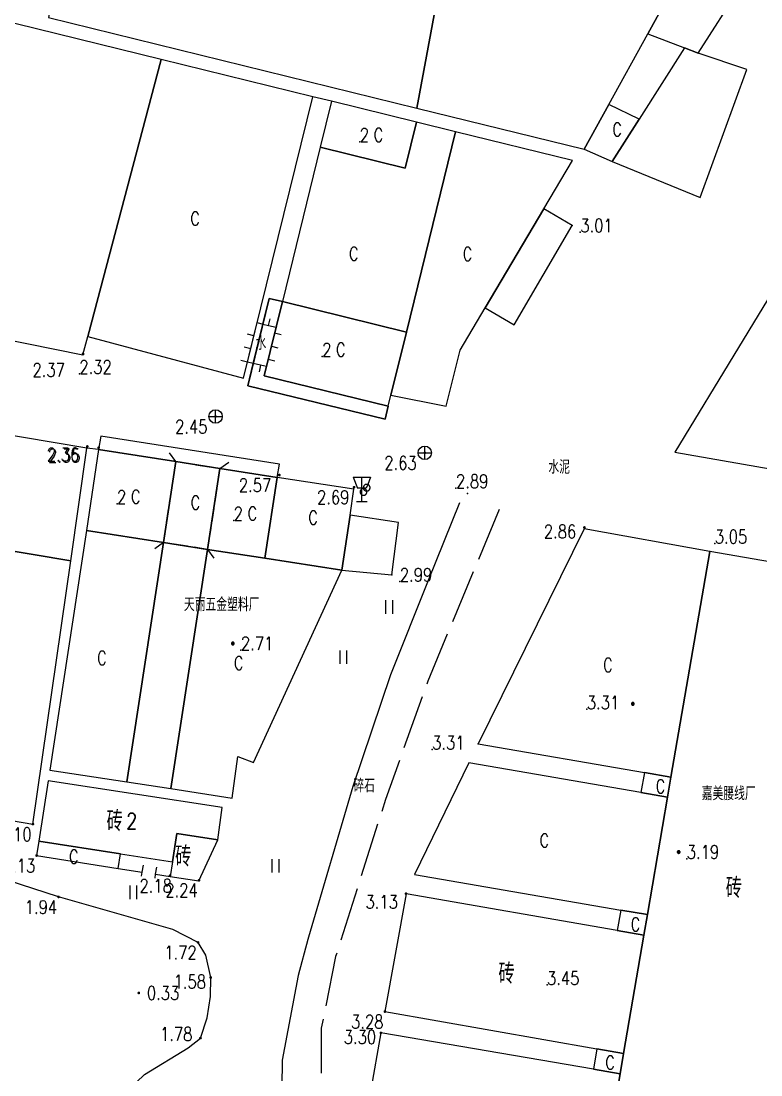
# Model space of a CAD drawing. Extents: x 500064 to 501389, y 2542464 to 2545400.
# Drawn here: x 501086.7 to 501141.5, y 2543146.3 to 2543224.3 of the extents above; entities that cross this region are included whole.
import ezdxf
from ezdxf.enums import TextEntityAlignment as Align

# ---------------------------------------------------------------- set-up
doc = ezdxf.new("R2010")
doc.units = 0
doc.header["$LTSCALE"] = 0.5
doc.linetypes.add('CENTER', pattern=[50.8, 31.75, -6.35, 6.35, -6.35])
doc.layers.get('0').update_dxf_attribs({"linetype": 'CONTINUOUS', "lineweight": 5})
doc.layers.add('GCD', color=8, linetype='CONTINUOUS')
doc.layers.add('地形图', color=8, linetype='CONTINUOUS')
doc.styles.add('HZ', font='romans.shx', dxfattribs={"width": 0.8, "bigfont": 'hztxt.shx'})
doc.linetypes.add('10421', pattern='A,2,[150,AAA.SHX,S=1,R=0,X=0,Y=1],1e-11', length=2)

# ---------------------------------------------------------------- blocks, each defined once
blk = doc.blocks.new('GC200')
at = {"linetype": 'Continuous', "const_width": 0.2, "flags": 128}
blk.add_lwpolyline([(-0.1, 0, 1), (0.1, 0, 1)], format="xyb", close=True, dxfattribs=at)
blk = doc.blocks.new('gc121')
for p, q in [((-0.5, -1), (-0.5, 1)), ((0.5, -1), (0.5, 1))]:
    blk.add_line(p, q)
blk = doc.blocks.new('gc043')
for p, q in [((-1, 0), (1, 0)), ((0, -1), (0, 1))]:
    blk.add_line(p, q)
blk.add_circle((0, 0), 1)

msp = doc.modelspace()

# ---------------------------------------------------------------- linework, layer by layer
at = {"layer": '地形图'}
for points in [[(501093.147, 2543247.7), (501093.139, 2543247.66), (501091.067, 2543236.92), (501090.128, 2543232.054), (501088.691, 2543224.602), (501115.978, 2543217.892), (501120.569, 2543242.607), (501102.872, 2543245.893)], [(501120.569, 2543242.607), (501115.978, 2543217.892), (501128.388, 2543214.84), (501130.207, 2543218.147), (501133.097, 2543223.402), (501138.041, 2543232.39), (501138.337, 2543233.86), (501139.108, 2543237.68), (501139.398, 2543239.11)], [(501141.797, 2543233.27), (501138.337, 2543233.86), (501138.041, 2543232.39), (501133.097, 2543223.402), (501135.821, 2543222.359), (501136.838, 2543221.97), (501139.978, 2543226.88)], [(501070.803, 2543227.95), (501065.517, 2543208.06), (501064.757, 2543205.2), (501085.017, 2543201.07), (501084.977, 2543200.88), (501091.238, 2543199.62), (501091.596, 2543200.969), (501097.05, 2543221.495)], [(501136.838, 2543221.97), (501135.821, 2543222.359), (501132.454, 2543217.072), (501130.458, 2543213.938), (501136.985, 2543211.274), (501140.437, 2543220.75)], [(501091.596, 2543200.969), (501103.148, 2543197.9), (501108.271, 2543218.736), (501097.05, 2543221.495)], [(501108.829, 2543214.994), (501115.112, 2543213.449), (501115.948, 2543216.848), (501109.665, 2543218.393)], [(501132.454, 2543217.072), (501130.207, 2543218.147), (501128.388, 2543214.84), (501130.458, 2543213.938)], [(501115.948, 2543216.848), (501115.112, 2543213.449), (501108.829, 2543214.994), (501106.019, 2543203.566), (501115.216, 2543201.304), (501118.862, 2543216.131)], [(501151.888, 2543217.05), (501150.308, 2543217.45), (501148.595, 2543214.63), (501144.524, 2543207.925), (501135.108, 2543192.42), (501147.258, 2543190.3), (501151.266, 2543213.46)], [(501118.862, 2543216.131), (501115.216, 2543201.304), (501114.07, 2543196.642), (501118.168, 2543195.82), (501119.2, 2543199.96), (501121.06, 2543203.098), (501125.407, 2543210.43), (501127.524, 2543214.001)], [(501121.06, 2543203.098), (501123.191, 2543201.834), (501127.498, 2543209.191), (501125.407, 2543210.43)], [(501113.868, 2543195.82), (501104.668, 2543198.07), (501106.019, 2543203.566), (501105.048, 2543203.805), (501103.457, 2543197.336), (501113.63, 2543194.848)], [(501106.019, 2543203.566), (501104.668, 2543198.07), (501113.868, 2543195.82), (501114.07, 2543196.642), (501115.216, 2543201.304)], [(501073.427, 2543187.22), (501090.343, 2543184.377), (501091.538, 2543192.71), (501074.647, 2543195.55)], [(501098.139, 2543191.719), (501101.4, 2543191.212), (501105.648, 2543190.551), (501105.802, 2543191.539), (501092.561, 2543193.598), (501092.408, 2543192.61)], [(501098.139, 2543191.719), (501092.408, 2543192.61), (501091.518, 2543186.61), (501097.207, 2543185.725)], [(501101.4, 2543191.212), (501098.139, 2543191.719), (501097.207, 2543185.725), (501100.468, 2543185.218)], [(501105.648, 2543190.551), (501101.4, 2543191.212), (501100.468, 2543185.218), (501104.717, 2543184.558)], [(501111.033, 2543187.751), (501111.318, 2543189.67), (501105.648, 2543190.551), (501104.717, 2543184.558), (501110.428, 2543183.67)], [(501114.635, 2543187.216), (501111.033, 2543187.751), (501110.428, 2543183.67), (501114.126, 2543183.33)], [(501091.518, 2543186.61), (501088.789, 2543168.87), (501094.505, 2543167.999), (501097.207, 2543185.725)], [(501132.846, 2543168.696), (501134.817, 2543168.357), (501137.686, 2543185.051), (501128.392, 2543186.748), (501120.53, 2543170.813)], [(501100.468, 2543185.218), (501097.207, 2543185.725), (501094.505, 2543167.999), (501097.767, 2543167.502)], [(501100.468, 2543185.218), (501097.767, 2543167.502), (501102.308, 2543166.81), (501102.718, 2543169.88), (501103.888, 2543169.43), (501110.428, 2543183.67), (501104.717, 2543184.558)], [(501132.591, 2543167.215), (501119.833, 2543169.408), (501115.812, 2543161.142), (501131.095, 2543158.515), (501133.066, 2543158.176), (501134.562, 2543166.876)], [(501134.817, 2543168.357), (501132.846, 2543168.696), (501132.591, 2543167.215), (501134.562, 2543166.876)], [(501087.986, 2543163.608), (501087.813, 2543162.553), (501093.862, 2543161.584), (501094.03, 2543162.678)], [(501133.066, 2543158.176), (501131.095, 2543158.515), (501130.833, 2543156.989), (501132.804, 2543156.65)], [(501131.301, 2543147.904), (501129.33, 2543148.242), (501129.071, 2543146.736), (501131.042, 2543146.397)]]:
    msp.add_lwpolyline(points, close=True, dxfattribs=at)
for points in [[(501109.665, 2543218.393), (501108.271, 2543218.736)], [(501108.829, 2543214.994), (501115.112, 2543213.449), (501115.948, 2543216.848)], [(501113.868, 2543195.82), (501113.63, 2543194.848), (501103.457, 2543197.336), (501103.863, 2543198.989), (501104.58, 2543201.902), (501105.048, 2543203.805), (501106.019, 2543203.566)], [(501106.019, 2543203.566), (501115.222, 2543201.303)], [(501104.835, 2543198.75), (501104.412, 2543198.854), (501103.863, 2543198.989), (501103.441, 2543199.092), (501103.68, 2543200.063), (501103.919, 2543201.035), (501104.157, 2543202.006), (501104.58, 2543201.902), (501105.003, 2543201.798), (501105.551, 2543201.663), (501105.447, 2543201.24), (501105.208, 2543200.269), (501104.97, 2543199.298), (501104.835, 2543198.75)], [(501105.003, 2543201.798), (501105.122, 2543202.283)], [(501105.447, 2543201.24), (501105.933, 2543201.121)], [(501103.919, 2543201.035), (501103.433, 2543201.154)], [(501103.68, 2543200.063), (501103.194, 2543200.183)], [(501105.208, 2543200.269), (501105.694, 2543200.15)], [(501103.441, 2543199.092), (501102.955, 2543199.212)], [(501104.412, 2543198.854), (501104.293, 2543198.368)], [(501104.97, 2543199.298), (501105.455, 2543199.179)], [(501105.648, 2543190.551), (501105.802, 2543191.539), (501092.561, 2543193.598), (501092.408, 2543192.61)], [(501092.408, 2543192.61), (501091.538, 2543192.71)], [(501098.139, 2543191.719), (501097.667, 2543192.365)], [(501097.898, 2543190.172), (501098.052, 2543191.16)], [(501098.129, 2543191.654), (501098.139, 2543191.719)], [(501098.139, 2543191.719), (501099.127, 2543191.566)], [(501099.621, 2543191.49), (501100.609, 2543191.336)], [(501101.103, 2543191.259), (501101.4, 2543191.212)], [(501101.4, 2543191.212), (501101.247, 2543190.225)], [(501101.4, 2543191.212), (501102.045, 2543191.684)], [(501105.648, 2543190.551), (501104.717, 2543184.558)], [(501111.263, 2543190.559), (501111.588, 2543189.759)], [(501111.263, 2543190.559), (501111.913, 2543190.559), (501112.563, 2543190.559)], [(501111.913, 2543188.759), (501111.913, 2543189.259), (501111.913, 2543189.694), (501111.913, 2543189.759), (501111.913, 2543190.559)], [(501112.563, 2543190.559), (501112.345, 2543190.023), (501112.238, 2543189.759)], [(501097.668, 2543188.689), (501097.822, 2543189.678)], [(501101.171, 2543189.731), (501101.017, 2543188.743)], [(501111.913, 2543189.759), (501111.588, 2543189.759)], [(501112.036, 2543189.226), (501112.051, 2543189.227), (501112.067, 2543189.228), (501112.082, 2543189.231), (501112.098, 2543189.234), (501112.113, 2543189.239), (501112.128, 2543189.244), (501112.142, 2543189.25), (501112.156, 2543189.257), (501112.17, 2543189.265), (501112.183, 2543189.274), (501112.195, 2543189.284), (501112.207, 2543189.294), (501112.218, 2543189.305), (501112.228, 2543189.317), (501112.238, 2543189.329), (501112.247, 2543189.342), (501112.255, 2543189.356), (501112.262, 2543189.37), (501112.268, 2543189.384), (501112.273, 2543189.399), (501112.278, 2543189.414), (501112.281, 2543189.429), (501112.284, 2543189.445), (501112.285, 2543189.461), (501112.286, 2543189.476), (501112.285, 2543189.492), (501112.284, 2543189.508), (501112.281, 2543189.523), (501112.279, 2543189.535), (501112.278, 2543189.539), (501112.273, 2543189.554), (501112.268, 2543189.568), (501112.262, 2543189.583), (501112.255, 2543189.597), (501112.247, 2543189.61), (501112.238, 2543189.623), (501112.228, 2543189.636), (501112.218, 2543189.647), (501112.207, 2543189.659), (501112.195, 2543189.669), (501112.183, 2543189.679), (501112.17, 2543189.687), (501112.156, 2543189.695), (501112.142, 2543189.703), (501112.128, 2543189.709), (501112.113, 2543189.714), (501112.098, 2543189.718), (501112.082, 2543189.722), (501112.067, 2543189.724), (501112.051, 2543189.726), (501112.036, 2543189.726), (501112.027, 2543189.726), (501112.02, 2543189.726), (501112.004, 2543189.724), (501111.989, 2543189.722), (501111.973, 2543189.718), (501111.958, 2543189.714), (501111.944, 2543189.709), (501111.929, 2543189.703), (501111.915, 2543189.695), (501111.913, 2543189.694), (501111.902, 2543189.687), (501111.889, 2543189.679), (501111.876, 2543189.669), (501111.864, 2543189.659), (501111.853, 2543189.647), (501111.843, 2543189.636), (501111.833, 2543189.623), (501111.825, 2543189.61), (501111.817, 2543189.597), (501111.809, 2543189.583), (501111.803, 2543189.568), (501111.798, 2543189.554), (501111.793, 2543189.539), (501111.79, 2543189.523), (501111.788, 2543189.508), (501111.786, 2543189.492), (501111.786, 2543189.476), (501111.786, 2543189.461), (501111.788, 2543189.445), (501111.79, 2543189.429), (501111.793, 2543189.414), (501111.798, 2543189.399), (501111.803, 2543189.384), (501111.809, 2543189.37), (501111.817, 2543189.356), (501111.825, 2543189.342), (501111.833, 2543189.329), (501111.843, 2543189.317), (501111.853, 2543189.305), (501111.864, 2543189.294), (501111.876, 2543189.284), (501111.889, 2543189.274), (501111.902, 2543189.265), (501111.913, 2543189.259), (501111.915, 2543189.257), (501111.929, 2543189.25), (501111.944, 2543189.244), (501111.958, 2543189.239), (501111.973, 2543189.234), (501111.989, 2543189.231), (501112.004, 2543189.228), (501112.02, 2543189.227), (501112.036, 2543189.226)], [(501112.238, 2543189.759), (501112.022, 2543189.759), (501111.913, 2543189.759)], [(501112.27, 2543189.535), (501112.279, 2543189.535), (501112.286, 2543189.535), (501112.302, 2543189.537), (501112.317, 2543189.539), (501112.332, 2543189.542), (501112.348, 2543189.547), (501112.362, 2543189.552), (501112.377, 2543189.558), (501112.391, 2543189.566), (501112.404, 2543189.574), (501112.417, 2543189.582), (501112.43, 2543189.592), (501112.441, 2543189.602), (501112.453, 2543189.613), (501112.463, 2543189.625), (501112.473, 2543189.638), (501112.481, 2543189.651), (501112.489, 2543189.664), (501112.496, 2543189.678), (501112.503, 2543189.693), (501112.508, 2543189.707), (501112.512, 2543189.722), (501112.516, 2543189.738), (501112.518, 2543189.753), (501112.52, 2543189.769), (501112.52, 2543189.785), (501112.52, 2543189.8), (501112.518, 2543189.816), (501112.516, 2543189.831), (501112.512, 2543189.847), (501112.508, 2543189.862), (501112.503, 2543189.877), (501112.496, 2543189.891), (501112.489, 2543189.905), (501112.481, 2543189.919), (501112.473, 2543189.932), (501112.463, 2543189.944), (501112.453, 2543189.956), (501112.441, 2543189.967), (501112.43, 2543189.977), (501112.417, 2543189.987), (501112.404, 2543189.996), (501112.391, 2543190.004), (501112.377, 2543190.011), (501112.362, 2543190.017), (501112.348, 2543190.022), (501112.345, 2543190.023), (501112.332, 2543190.027), (501112.317, 2543190.03), (501112.302, 2543190.033), (501112.286, 2543190.034), (501112.27, 2543190.035), (501112.255, 2543190.034), (501112.239, 2543190.033), (501112.223, 2543190.03), (501112.208, 2543190.027), (501112.193, 2543190.022), (501112.178, 2543190.017), (501112.164, 2543190.011), (501112.15, 2543190.004), (501112.136, 2543189.996), (501112.123, 2543189.987), (501112.111, 2543189.977), (501112.099, 2543189.967), (501112.088, 2543189.956), (501112.078, 2543189.944), (501112.068, 2543189.932), (501112.059, 2543189.919), (501112.051, 2543189.905), (501112.044, 2543189.891), (501112.038, 2543189.877), (501112.033, 2543189.862), (501112.028, 2543189.847), (501112.025, 2543189.831), (501112.022, 2543189.816), (501112.021, 2543189.8), (501112.02, 2543189.785), (501112.021, 2543189.769), (501112.022, 2543189.759), (501112.022, 2543189.753), (501112.025, 2543189.738), (501112.027, 2543189.726), (501112.028, 2543189.722), (501112.033, 2543189.707), (501112.038, 2543189.693), (501112.044, 2543189.678), (501112.051, 2543189.664), (501112.059, 2543189.651), (501112.068, 2543189.638), (501112.078, 2543189.625), (501112.088, 2543189.613), (501112.099, 2543189.602), (501112.111, 2543189.592), (501112.123, 2543189.582), (501112.136, 2543189.574), (501112.15, 2543189.566), (501112.164, 2543189.558), (501112.178, 2543189.552), (501112.193, 2543189.547), (501112.208, 2543189.542), (501112.223, 2543189.539), (501112.239, 2543189.537), (501112.255, 2543189.535), (501112.27, 2543189.535)], [(501111.513, 2543188.759), (501111.913, 2543188.759), (501112.313, 2543188.759)], [(501097.437, 2543187.207), (501097.591, 2543188.195)], [(501100.94, 2543188.249), (501100.786, 2543187.26)], [(501119.134, 2543188.666), (501116.834, 2543182.926), (501114.027, 2543175.922), (501111.252, 2543167.668), (501107.964, 2543156.51), (501107.916, 2543156.346), (501107.183, 2543153.666), (501106.011, 2543147.404), (501105.959, 2543143.424), (501106.362, 2543141.607), (501107.021, 2543139.291), (501108.812, 2543136.869), (501111.968, 2543134.844), (501122.668, 2543131.88), (501134.828, 2543128.628), (501146.116, 2543126.136), (501148.505, 2543125.347), (501151.882, 2543124.233), (501156.084, 2543122.057), (501157.959, 2543119.719)], [(501122.09, 2543188.168), (501120.551, 2543184.477)], [(501097.207, 2543185.725), (501097.361, 2543186.713)], [(501100.71, 2543186.766), (501100.556, 2543185.778)], [(501097.207, 2543185.725), (501096.561, 2543185.253)], [(501097.505, 2543185.679), (501097.207, 2543185.725)], [(501098.987, 2543185.448), (501097.999, 2543185.602)], [(501100.468, 2543185.218), (501099.481, 2543185.372)], [(501100.468, 2543185.218), (501100.94, 2543184.572)], [(501100.479, 2543185.284), (501100.469, 2543185.22)], [(501120.166, 2543183.554), (501118.626, 2543179.863)], [(501113.697, 2543180.458), (501113.697, 2543181.458)], [(501114.197, 2543180.458), (501114.197, 2543181.458)], [(501118.241, 2543178.94), (501116.795, 2543175.473), (501116.714, 2543175.243)], [(501102.352, 2543178.149), (501102.363, 2543178.149), (501102.373, 2543178.151), (501102.383, 2543178.154), (501102.393, 2543178.157), (501102.402, 2543178.162), (501102.411, 2543178.168), (501102.419, 2543178.174), (501102.427, 2543178.182), (501102.433, 2543178.19), (501102.436, 2543178.195), (501102.439, 2543178.199), (501102.444, 2543178.208), (501102.447, 2543178.218), (501102.45, 2543178.228), (501102.452, 2543178.238), (501102.452, 2543178.249), (501102.452, 2543178.259), (501102.45, 2543178.27), (501102.447, 2543178.28), (501102.444, 2543178.289), (501102.44, 2543178.296), (501102.439, 2543178.299), (501102.433, 2543178.308), (501102.427, 2543178.316), (501102.419, 2543178.323), (501102.411, 2543178.33), (501102.402, 2543178.335), (501102.401, 2543178.336), (501102.393, 2543178.34), (501102.383, 2543178.344), (501102.373, 2543178.347), (501102.363, 2543178.348), (501102.352, 2543178.349), (501102.342, 2543178.348), (501102.332, 2543178.347), (501102.321, 2543178.344), (501102.312, 2543178.34), (501102.302, 2543178.335), (501102.294, 2543178.33), (501102.285, 2543178.323), (501102.278, 2543178.316), (501102.271, 2543178.308), (501102.268, 2543178.303), (501102.266, 2543178.299), (501102.261, 2543178.289), (501102.257, 2543178.28), (501102.255, 2543178.27), (501102.253, 2543178.259), (501102.252, 2543178.249), (501102.253, 2543178.238), (501102.255, 2543178.228), (501102.257, 2543178.218), (501102.261, 2543178.208), (501102.264, 2543178.202), (501102.266, 2543178.199), (501102.271, 2543178.19), (501102.278, 2543178.182), (501102.285, 2543178.174), (501102.294, 2543178.168), (501102.302, 2543178.162), (501102.304, 2543178.162), (501102.312, 2543178.157), (501102.321, 2543178.154), (501102.332, 2543178.151), (501102.342, 2543178.149), (501102.352, 2543178.149)], [(501102.304, 2543178.162), (501102.436, 2543178.195), (501102.439, 2543178.199), (501102.266, 2543178.199), (501102.264, 2543178.202), (501102.452, 2543178.249), (501102.252, 2543178.249), (501102.44, 2543178.296), (501102.439, 2543178.299), (501102.266, 2543178.299), (501102.268, 2543178.303), (501102.401, 2543178.336)], [(501116.377, 2543174.302), (501115.032, 2543170.535)], [(501131.991, 2543173.684), (501132.002, 2543173.685), (501132.012, 2543173.687), (501132.022, 2543173.689), (501132.032, 2543173.693), (501132.041, 2543173.698), (501132.05, 2543173.703), (501132.058, 2543173.71), (501132.066, 2543173.717), (501132.072, 2543173.726), (501132.075, 2543173.731), (501132.078, 2543173.734), (501132.083, 2543173.744), (501132.086, 2543173.753), (501132.089, 2543173.764), (501132.091, 2543173.774), (501132.091, 2543173.784), (501132.091, 2543173.795), (501132.089, 2543173.805), (501132.086, 2543173.815), (501132.083, 2543173.825), (501132.079, 2543173.831), (501132.078, 2543173.834), (501132.072, 2543173.843), (501132.066, 2543173.851), (501132.058, 2543173.859), (501132.05, 2543173.865), (501132.041, 2543173.871), (501132.04, 2543173.872), (501132.032, 2543173.876), (501132.022, 2543173.879), (501132.012, 2543173.882), (501132.002, 2543173.884), (501131.991, 2543173.884), (501131.981, 2543173.884), (501131.971, 2543173.882), (501131.96, 2543173.879), (501131.951, 2543173.876), (501131.941, 2543173.871), (501131.933, 2543173.865), (501131.924, 2543173.859), (501131.917, 2543173.851), (501131.91, 2543173.843), (501131.907, 2543173.838), (501131.905, 2543173.834), (501131.9, 2543173.825), (501131.896, 2543173.815), (501131.894, 2543173.805), (501131.892, 2543173.795), (501131.891, 2543173.784), (501131.892, 2543173.774), (501131.894, 2543173.764), (501131.896, 2543173.753), (501131.9, 2543173.744), (501131.903, 2543173.737), (501131.905, 2543173.734), (501131.91, 2543173.726), (501131.917, 2543173.717), (501131.924, 2543173.71), (501131.933, 2543173.703), (501131.941, 2543173.698), (501131.943, 2543173.697), (501131.951, 2543173.693), (501131.96, 2543173.689), (501131.971, 2543173.687), (501131.981, 2543173.685), (501131.991, 2543173.684)], [(501131.943, 2543173.697), (501132.075, 2543173.731), (501132.078, 2543173.734), (501131.905, 2543173.734), (501131.903, 2543173.737), (501132.091, 2543173.784), (501131.891, 2543173.784), (501132.079, 2543173.831), (501132.078, 2543173.834), (501131.905, 2543173.834), (501131.907, 2543173.838), (501132.04, 2543173.872)], [(501114.696, 2543169.593), (501113.66, 2543166.695), (501113.381, 2543165.814)], [(501113.078, 2543164.862), (501111.866, 2543161.05)], [(501135.387, 2543162.711), (501135.398, 2543162.711), (501135.408, 2543162.713), (501135.418, 2543162.716), (501135.428, 2543162.72), (501135.437, 2543162.724), (501135.446, 2543162.73), (501135.454, 2543162.737), (501135.461, 2543162.744), (501135.468, 2543162.752), (501135.471, 2543162.757), (501135.474, 2543162.761), (501135.478, 2543162.77), (501135.482, 2543162.78), (501135.485, 2543162.79), (501135.487, 2543162.8), (501135.487, 2543162.811), (501135.487, 2543162.821), (501135.485, 2543162.832), (501135.482, 2543162.842), (501135.478, 2543162.852), (501135.475, 2543162.858), (501135.474, 2543162.861), (501135.468, 2543162.87), (501135.461, 2543162.878), (501135.454, 2543162.885), (501135.446, 2543162.892), (501135.437, 2543162.897), (501135.436, 2543162.898), (501135.428, 2543162.902), (501135.418, 2543162.906), (501135.408, 2543162.909), (501135.398, 2543162.91), (501135.387, 2543162.911), (501135.377, 2543162.91), (501135.366, 2543162.909), (501135.356, 2543162.906), (501135.346, 2543162.902), (501135.337, 2543162.897), (501135.328, 2543162.892), (501135.32, 2543162.885), (501135.313, 2543162.878), (501135.306, 2543162.87), (501135.303, 2543162.865), (501135.3, 2543162.861), (501135.296, 2543162.852), (501135.292, 2543162.842), (501135.289, 2543162.832), (501135.288, 2543162.821), (501135.287, 2543162.811), (501135.288, 2543162.8), (501135.289, 2543162.79), (501135.292, 2543162.78), (501135.296, 2543162.77), (501135.299, 2543162.764), (501135.3, 2543162.761), (501135.306, 2543162.752), (501135.313, 2543162.744), (501135.32, 2543162.737), (501135.328, 2543162.73), (501135.337, 2543162.724), (501135.338, 2543162.724), (501135.346, 2543162.72), (501135.356, 2543162.716), (501135.366, 2543162.713), (501135.377, 2543162.711), (501135.387, 2543162.711)], [(501135.338, 2543162.724), (501135.471, 2543162.757), (501135.474, 2543162.761), (501135.3, 2543162.761), (501135.299, 2543162.764), (501135.487, 2543162.811), (501135.287, 2543162.811), (501135.475, 2543162.858), (501135.474, 2543162.861), (501135.3, 2543162.861), (501135.303, 2543162.865), (501135.436, 2543162.898)], [(501093.862, 2543161.584), (501095.641, 2543161.314)], [(501095.596, 2543161.018), (501095.641, 2543161.314), (501095.722, 2543161.848)], [(501096.585, 2543160.868), (501096.63, 2543161.164), (501096.711, 2543161.698)], [(501096.63, 2543161.164), (501097.718, 2543161)], [(501111.563, 2543160.097), (501110.35, 2543156.285)], [(501110.047, 2543155.332), (501109.967, 2543155.081), (501109.233, 2543151.415)], [(501109.036, 2543150.435), (501108.903, 2543149.775), (501108.901, 2543146.446)]]:
    msp.add_lwpolyline(points, dxfattribs=at)
at = {"layer": '地形图', "linetype": 'Continuous'}
for points in [[(501090.343, 2543184.377), (501073.427, 2543187.22), (501072.407, 2543180.3), (501071.221, 2543171.769), (501070.658, 2543167.767), (501087.541, 2543164.876)], [(501137.686, 2543185.051), (501134.817, 2543168.357), (501134.562, 2543166.876), (501133.066, 2543158.176), (501132.804, 2543156.65), (501131.301, 2543147.904), (501131.042, 2543146.397), (501129.546, 2543137.618), (501142.577, 2543135.322), (501145.569, 2543153.208), (501150.548, 2543182.84)], [(501087.986, 2543163.608), (501094.03, 2543162.678), (501097.884, 2543162.085), (501098.208, 2543164.186), (501101.238, 2543163.72), (501101.568, 2543166.11), (501088.669, 2543168.094)], [(501101.238, 2543163.72), (501098.208, 2543164.186), (501097.884, 2543162.085), (501097.718, 2543161), (501099.838, 2543160.68)], [(501130.833, 2543156.989), (501115.184, 2543159.722), (501113.616, 2543150.994), (501129.33, 2543148.242), (501131.301, 2543147.904), (501132.804, 2543156.65)], [(501129.071, 2543146.736), (501113.319, 2543149.419), (501111.778, 2543140.739), (501129.546, 2543137.618), (501131.042, 2543146.397)]]:
    msp.add_lwpolyline(points, close=True, dxfattribs=at)
at = {"layer": '地形图', "linetype": '10421', "flags": 128}
msp.add_lwpolyline([(501105.783, 2543064.976), (501109.21, 2543065.681), (501112.464, 2543066.665), (501118.751, 2543068.254), (501124.259, 2543069.994), (501128.162, 2543071.86), (501134.329, 2543075.919), (501138.69, 2543079.05), (501140.653, 2543081.696), (501142.555, 2543084.876), (501144.262, 2543088.996), (501145.188, 2543091.545), (501145.542, 2543093.381), (501145.63, 2543094.728), (501145.521, 2543099.663), (501145.01, 2543106.442), (501144.634, 2543109.188), (501144.161, 2543110.326), (501142.409, 2543112.146), (501140.603, 2543113.186), (501139.26, 2543113.499), (501137.004, 2543113.776), (501136.202, 2543114.009), (501135.526, 2543114.229), (501134.875, 2543114.6), (501134.304, 2543114.986), (501129.485, 2543120.688), (501127.522, 2543122.518), (501125.626, 2543124.105), (501108.008, 2543136.423), (501106.435, 2543137.617), (501102.856, 2543140.772), (501102.39, 2543141.035), (501101.839, 2543141.097), (501101.419, 2543141.005), (501101.142, 2543140.851), (501099.803, 2543138.908), (501099.332, 2543138.521), (501098.515, 2543138.192), (501097.038, 2543137.841), (501095.682, 2543137.801), (501094.995, 2543137.979), (501094.238, 2543138.358), (501093.378, 2543139.008), (501093.189, 2543139.829), (501093.222, 2543140.587), (501093.395, 2543141.911), (501094.154, 2543144.285), (501094.622, 2543145.209), (501095.81, 2543146.328), (501099.052, 2543148.323), (501099.955, 2543149.039), (501100.449, 2543150.524), (501100.705, 2543152.12), (501100.714, 2543153.516), (501100.347, 2543155.186), (501099.771, 2543156.116), (501097.908, 2543157.084), (501089.437, 2543159.483), (501080.185, 2543162.469), (501071.851, 2543165.799), (501068.575, 2543166.93), (501066.49, 2543167.239), (501064.336, 2543167.3), (501060.602, 2543167.263), (501059.513, 2543167.123), (501058.854, 2543166.798), (501058.276, 2543165.953), (501057.76, 2543165.517), (501056.387, 2543165.026), (501053.198, 2543164.235), (501051.008, 2543163.899), (501049.745, 2543163.796), (501047.161, 2543164.179), (501041.972, 2543165.633), (501032.937, 2543168.758), (501030.226, 2543169.765), (501023.067, 2543172.806), (501020.412, 2543173.525), (501018.694, 2543173.817), (501016.639, 2543173.491), (501013.264, 2543172.542), (501006.531, 2543170.614), (501004.435, 2543169.571), (501002.152, 2543168.302), (500999.289, 2543165.963), (500997.341, 2543163.53), (500996.473, 2543161.72), (500995.783, 2543159.295), (500995.539, 2543157.409), (500995.525, 2543144.354), (500995.021, 2543140.978), (500994.329, 2543138.018), (500992.219, 2543131.515), (500991.693, 2543130.28), (500991.049, 2543129.316), (500990.047, 2543128.862), (500988.222, 2543128.502), (500987.901, 2543128.194), (500987.747, 2543127.916), (500987.725, 2543127.455), (500987.767, 2543126.943), (500990.819, 2543119.499), (500992.042, 2543116.837), (500994.146, 2543112.577), (500995.507, 2543110.314), (500996.498, 2543109.193), (501000.563, 2543105.562), (501001.664, 2543104.202), (501002.289, 2543102.951), (501003.106, 2543100.881), (501004.301, 2543091.757), (501005.373, 2543086.784), (501005.902, 2543084.83), (501008.873, 2543076.678), (501009.844, 2543074.733), (501011.507, 2543071.601), (501012.233, 2543069.827), (501012.625, 2543068.538), (501014.162, 2543061.755), (501014.459, 2543061.371), (501014.783, 2543061.139), (501015.022, 2543061.115), (501015.327, 2543061.129), (501016.228, 2543061.651), (501016.926, 2543061.683), (501017.199, 2543061.542), (501017.427, 2543061.339), (501018.284, 2543058.519), (501019.296, 2543055.755), (501020.277, 2543054.019), (501021.442, 2543053.158), (501025.447, 2543051.098), (501028.511, 2543049.917), (501031.844, 2543049.052), (501034.932, 2543048.335), (501037.464, 2543048.01), (501040.826, 2543047.952), (501044.799, 2543048.509), (501065.579, 2543054.444), (501069.174, 2543055.401), (501072.8, 2543056.56), (501074.386, 2543057.317), (501075.551, 2543058.098), (501077.26, 2543059.562), (501078.206, 2543060.232), (501079.035, 2543060.727), (501079.809, 2543061.065), (501080.996, 2543061.473), (501083.823, 2543062.175)], close=True, dxfattribs=at)
at = {"layer": '地形图', "linetype": 'Continuous'}
msp.add_lwpolyline([(501101.238, 2543163.72), (501098.208, 2543164.186), (501097.884, 2543162.085)], dxfattribs=at)
at = {"layer": '地形图', "linetype": 'CENTER'}
for p in [(501111.756, 2543215.398, 2), (501128.098, 2543208.695, 3.01), (501108.97, 2543199.496, 2), (501090.981, 2543198.226, 2.32), (501118.885, 2543189.761, 2.89), (501093.771, 2543188.603, 2), (501102.417, 2543187.367, 2), (501138.068, 2543185.663, 3.05), (501114.726, 2543182.834, 2.99), (501102.952, 2543177.753, 2.71), (501128.583, 2543173.38, 3.31), (501117.122, 2543170.409, 3.31), (501135.987, 2543162.315, 3.19), (501125.63, 2543152.971, 3.45)]:
    msp.add_point(p, dxfattribs=at)
at = {"layer": '地形图', "ltscale": 10}
for p in [(501127.498, 2543209.191), (501091.293, 2543199.646), (501119.741, 2543189.358), (501137.686, 2543185.051), (501114.126, 2543183.33), (501120.531, 2543170.813)]:
    msp.add_point(p, dxfattribs=at)

# ---------------------------------------------------------------- block references
at = {"layer": '地形图', "linetype": 'Continuous'}
ref = msp.add_blockref('GC200', (501091.258, 2543199.705, 2.374), dxfattribs=dict(at, xscale=0.5, yscale=0.5, zscale=0.5))
ref.add_attrib('height', '2.37', dxfattribs={"layer": 'GCD', "linetype": 'Continuous', "height": 1, "style": 'HZ', "width": 0.8}).set_placement((501087.508, 2543198.505, 2.37), align=Align.MIDDLE_LEFT)
ref = msp.add_blockref('GC200', (501101.072, 2543195.056, 2.446), dxfattribs=dict(at, xscale=0.5, yscale=0.5, zscale=0.5))
ref.add_attrib('height', '2.45', dxfattribs={"layer": 'GCD', "linetype": 'Continuous', "height": 1, "style": 'HZ', "width": 0.8}).set_placement((501098.072, 2543194.306, 2.45), align=Align.MIDDLE_LEFT)
at = {"layer": '地形图', "linetype": 'Continuous', "xscale": 0.5, "yscale": 0.5}
for name, p in [('gc043', (501101.072, 2543195.056, 2.446)), ('gc043', (501116.573, 2543192.369, 2.628)), ('gc121', (501110.542, 2543177.236)), ('gc121', (501105.522, 2543161.786)), ('gc121', (501094.983, 2543159.826))]:
    msp.add_blockref(name, p, dxfattribs=at)
at = {"layer": '地形图', "linetype": 'Continuous'}
ref = msp.add_blockref('GC200', (501091.567, 2543192.839, 2.361), dxfattribs=dict(at, xscale=0.5, yscale=0.5, zscale=0.5))
ref.add_attrib('height', '2.36', dxfattribs={"layer": 'GCD', "linetype": 'Continuous', "height": 1, "style": 'HZ', "width": 0.8}).set_placement((501088.567, 2543192.239, 2.36), align=Align.MIDDLE_LEFT)
ref = msp.add_blockref('GC200', (501092.407, 2543192.754, 2.345), dxfattribs=dict(at, xscale=0.5, yscale=0.5, zscale=0.5))
ref.add_attrib('height', '2.35', dxfattribs={"layer": 'GCD', "linetype": 'Continuous', "height": 1, "style": 'HZ', "width": 0.8}).set_placement((501088.657, 2543192.154, 2.35), align=Align.MIDDLE_LEFT)
ref = msp.add_blockref('GC200', (501116.573, 2543192.369, 2.628), dxfattribs=dict(at, xscale=0.5, yscale=0.5, zscale=0.5))
ref.add_attrib('height', '2.63', dxfattribs={"layer": 'GCD', "linetype": 'Continuous', "height": 1, "style": 'HZ', "width": 0.8}).set_placement((501113.573, 2543191.619, 2.63), align=Align.MIDDLE_LEFT)
ref = msp.add_blockref('GC200', (501105.798, 2543190.719, 2.574), dxfattribs=dict(at, xscale=0.5, yscale=0.5, zscale=0.5))
ref.add_attrib('height', '2.57', dxfattribs={"layer": 'GCD', "linetype": 'Continuous', "height": 1, "style": 'HZ', "width": 0.8}).set_placement((501102.798, 2543189.969, 2.57), align=Align.MIDDLE_LEFT)
ref = msp.add_blockref('GC200', (501111.338, 2543189.821, 2.687), dxfattribs=dict(at, xscale=0.5, yscale=0.5, zscale=0.5))
ref.add_attrib('height', '2.69', dxfattribs={"layer": 'GCD', "linetype": 'Continuous', "height": 1, "style": 'HZ', "width": 0.8}).set_placement((501108.588, 2543189.071, 2.69), align=Align.MIDDLE_LEFT)
ref = msp.add_blockref('GC200', (501128.398, 2543186.839, 2.856), dxfattribs=dict(at, xscale=0.5, yscale=0.5, zscale=0.5))
ref.add_attrib('height', '2.86', dxfattribs={"layer": 'GCD', "linetype": 'Continuous', "height": 1, "style": 'HZ', "width": 0.8}).set_placement((501125.398, 2543186.539, 2.86), align=Align.MIDDLE_LEFT)
ref = msp.add_blockref('GC200', (501087.541, 2543164.876, 2.102), dxfattribs=dict(at, xscale=0.5, yscale=0.5, zscale=0.5))
ref.add_attrib('height', '2.10', dxfattribs={"layer": 'GCD', "linetype": 'Continuous', "height": 1, "style": 'HZ', "width": 0.8}).set_placement((501085.041, 2543164.126, 2.1), align=Align.MIDDLE_LEFT)
ref = msp.add_blockref('GC200', (501087.813, 2543162.553, 2.133), dxfattribs=dict(at, xscale=0.5, yscale=0.5, zscale=0.5))
ref.add_attrib('height', '2.13', dxfattribs={"layer": 'GCD', "linetype": 'Continuous', "height": 1, "style": 'HZ', "width": 0.8}).set_placement((501085.313, 2543161.803, 2.13), align=Align.MIDDLE_LEFT)
ref = msp.add_blockref('GC200', (501097.687, 2543161.057, 2.177), dxfattribs=dict(at, xscale=0.5, yscale=0.5, zscale=0.5))
ref.add_attrib('height', '2.18', dxfattribs={"layer": 'GCD', "linetype": 'Continuous', "height": 1, "style": 'HZ', "width": 0.8}).set_placement((501095.437, 2543160.307, 2.18), align=Align.MIDDLE_LEFT)
ref = msp.add_blockref('GC200', (501099.846, 2543160.72, 2.24), dxfattribs=dict(at, xscale=0.5, yscale=0.5, zscale=0.5))
ref.add_attrib('height', '2.24', dxfattribs={"layer": 'GCD', "linetype": 'Continuous', "height": 1, "style": 'HZ', "width": 0.8}).set_placement((501097.346, 2543159.97, 2.24), align=Align.MIDDLE_LEFT)
ref = msp.add_blockref('GC200', (501115.184, 2543159.722, 3.127), dxfattribs=dict(at, xscale=0.5, yscale=0.5, zscale=0.5))
ref.add_attrib('height', '3.13', dxfattribs={"layer": 'GCD', "linetype": 'Continuous', "height": 1, "style": 'HZ', "width": 0.8}).set_placement((501112.184, 2543159.122, 3.13), align=Align.MIDDLE_LEFT)
ref = msp.add_blockref('GC200', (501089.437, 2543159.483, 1.942), dxfattribs=dict(at, xscale=0.5, yscale=0.5, zscale=0.5))
ref.add_attrib('height', '1.94', dxfattribs={"layer": 'GCD', "linetype": 'Continuous', "height": 1, "style": 'HZ', "width": 0.8}).set_placement((501086.937, 2543158.733, 1.94), align=Align.MIDDLE_LEFT)
ref = msp.add_blockref('GC200', (501099.771, 2543156.116, 1.721), dxfattribs=dict(at, xscale=0.5, yscale=0.5, zscale=0.5))
ref.add_attrib('height', '1.72', dxfattribs={"layer": 'GCD', "linetype": 'Continuous', "height": 1, "style": 'HZ', "width": 0.8}).set_placement((501097.271, 2543155.366, 1.72), align=Align.MIDDLE_LEFT)
ref = msp.add_blockref('GC200', (501100.714, 2543153.516, 1.582), dxfattribs=dict(at, xscale=0.5, yscale=0.5, zscale=0.5))
ref.add_attrib('height', '1.58', dxfattribs={"layer": 'GCD', "linetype": 'Continuous', "height": 1, "style": 'HZ', "width": 0.8}).set_placement((501097.964, 2543153.216, 1.58), align=Align.MIDDLE_LEFT)
ref = msp.add_blockref('GC200', (501095.384, 2543152.375, 0.33), dxfattribs=dict(at, xscale=0.5, yscale=0.5, zscale=0.5))
ref.add_attrib('height', '0.33', dxfattribs={"layer": 'GCD', "linetype": 'Continuous', "height": 1, "style": 'HZ', "width": 0.8}).set_placement((501095.984, 2543152.375, 0.33), align=Align.MIDDLE_LEFT)
ref = msp.add_blockref('GC200', (501113.616, 2543150.994, 3.275), dxfattribs=dict(at, xscale=0.5, yscale=0.5, zscale=0.5))
ref.add_attrib('height', '3.28', dxfattribs={"layer": 'GCD', "linetype": 'Continuous', "height": 1, "style": 'HZ', "width": 0.8}).set_placement((501111.116, 2543150.244, 3.28), align=Align.MIDDLE_LEFT)
ref = msp.add_blockref('GC200', (501099.955, 2543149.039, 1.784), dxfattribs=dict(at, xscale=0.5, yscale=0.5, zscale=0.5))
ref.add_attrib('height', '1.78', dxfattribs={"layer": 'GCD', "linetype": 'Continuous', "height": 1, "style": 'HZ', "width": 0.8}).set_placement((501096.955, 2543149.339, 1.78), align=Align.MIDDLE_LEFT)
ref = msp.add_blockref('GC200', (501113.319, 2543149.419, 3.299), dxfattribs=dict(at, xscale=0.5, yscale=0.5, zscale=0.5))
ref.add_attrib('height', '3.30', dxfattribs={"layer": 'GCD', "linetype": 'Continuous', "height": 1, "style": 'HZ', "width": 0.8}).set_placement((501110.569, 2543149.119, 3.3), align=Align.MIDDLE_LEFT)

# ---------------------------------------------------------------- texts
at = {"layer": '地形图', "ltscale": 10, "style": 'HZ', "width": 0.8}
for s, p in [('C', (501130.471, 2543215.807)), ('2', (501111.756, 2543215.398)), ('C', (501112.778, 2543215.405)), ('C', (501099.192, 2543209.213)), ('3.01', (501128.098, 2543208.695)), ('C', (501110.946, 2543206.602)), ('C', (501119.385, 2543206.589)), ('水', (501104.036, 2543199.991)), ('2', (501108.97, 2543199.496)), ('C', (501109.991, 2543199.503)), ('2.32', (501090.981, 2543198.226)), ('水泥', (501125.732, 2543190.817)), ('2.89', (501118.885, 2543189.761)), ('2', (501093.771, 2543188.603)), ('C', (501094.793, 2543188.61)), ('C', (501099.216, 2543188.179)), ('2', (501102.417, 2543187.367)), ('C', (501103.439, 2543187.374)), ('C', (501107.937, 2543187.066)), ('3.05', (501138.068, 2543185.663)), ('2.99', (501114.726, 2543182.834)), ('天丽五金塑料厂', (501098.726, 2543180.642)), ('2.71', (501102.952, 2543177.753)), ('C', (501092.292, 2543176.67)), ('C', (501102.42, 2543176.297)), ('C', (501129.784, 2543176.16)), ('3.31', (501128.583, 2543173.38)), ('3.31', (501117.122, 2543170.409)), ('碎石', (501111.279, 2543167.22)), ('C', (501133.68, 2543167.168)), ('嘉美腰线厂', (501137.097, 2543166.643)), ('C', (501125.071, 2543163.164)), ('C', (501090.207, 2543161.968)), ('3.19', (501135.987, 2543162.315)), ('C', (501131.826, 2543156.95)), ('3.45', (501125.63, 2543152.971)), ('C', (501129.942, 2543146.726))]:
    msp.add_text(s, height=1, dxfattribs=at).set_placement(p)
at = {"layer": '地形图', "linetype": 'Continuous', "style": 'HZ', "width": 0.8}
for p in [(501094.2, 2543165.097), (501099.278, 2543162.488), (501140.076, 2543160.152), (501123.227, 2543153.812)]:
    msp.add_text('砖', height=1.5, dxfattribs=at).set_placement(p, align=Align.MIDDLE_RIGHT)
msp.add_text('2', height=1.2, dxfattribs=at).set_placement((501094.45, 2543165.097), align=Align.MIDDLE_LEFT)

doc.saveas('drawing.dxf')
